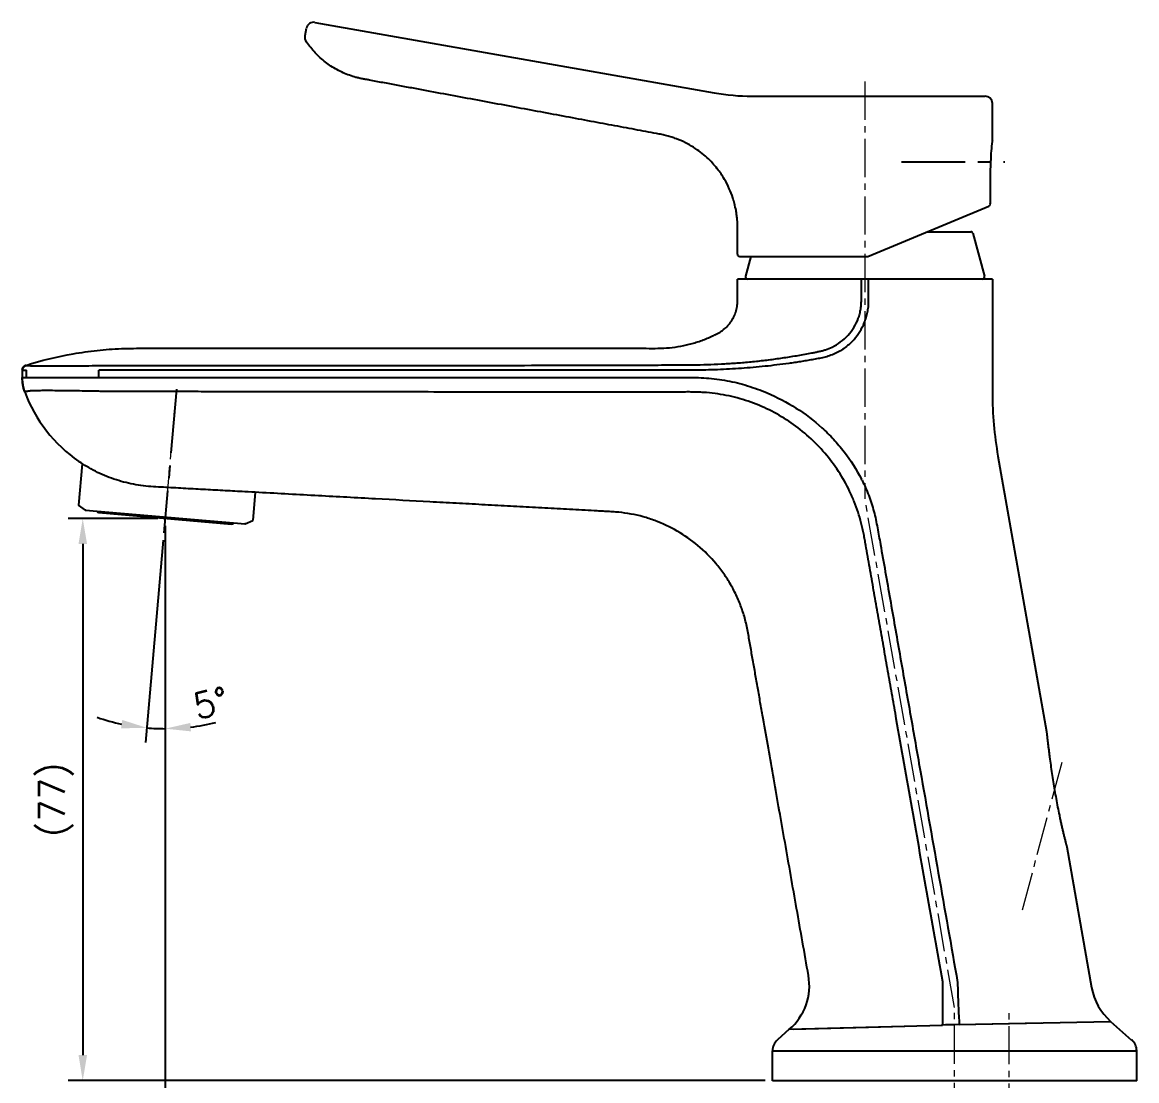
# Model space of a CAD drawing. Extents: x -13865 to -13271, y -11108 to -10688.
# Drawn here: x -13606 to -13453, y -10929.8 to -10784.5 of the extents above; entities that cross this region are included whole.
import ezdxf

# ---------------------------------------------------------------- set-up
doc = ezdxf.new("R2010")
doc.units = 0
doc.header["$LTSCALE"] = 7
doc.linetypes.add('CENTER', pattern=[2, 1.25, -0.25, 0.25, -0.25])
doc.linetypes.add('CENTER2', pattern=[1.125, 0.75, -0.125, 0.125, -0.125])
doc.layers.get('Defpoints').update_dxf_attribs({"linetype": 'CONTINUOUS'})
for name, color, linetype in [('CL', 1, 'CENTER'), ('D', 2, 'CONTINUOUS'), ('DWG', 7, 'CONTINUOUS'), ('FL0712_BODY_R2SHAPE', 7, 'CONTINUOUS'), ('FL0712_R4_DXF_CONTINUOUS_LINE', 7, 'CONTINUOUS')]:
    doc.layers.add(name, color=color, linetype=linetype)
doc.layers.add('중심선', color=1, linetype='CENTER2', lineweight=9)
doc.styles.add('DD', font='romans', dxfattribs={"bigfont": 'GHS.shx'})
doc.dimstyles.new('CWC', dxfattribs={"dimscale": 0, "dimtxt": 3.5, "dimasz": 3.5, "dimexe": 2, "dimexo": 1, "dimgap": 1, "dimtad": 1, "dimdec": 4, "dimdsep": 46, "dimtxsty": 'DD', "dimcen": 3, "dimclrd": 2, "dimclre": 2, "dimclrt": 2, "dimadec": 3, "dimazin": 2, "dimtfac": 1, "dimtdec": 4, "dimtmove": 0, "dimatfit": 3, "dimfxl": 1, "dimtvp": 1, "dimtolj": 1, "dimtzin": 0, "dimlwd": -1, "dimlwe": -1, "dimarcsym": 0})

# ---------------------------------------------------------------- blocks, each defined once
blk = doc.blocks.new('*D1')
at = {"layer": 'Defpoints', "color": 0, "transparency": 16777216}
for p in [(-14223.65, -11943.7), (-14225.21, -11959.2), (-14225.21, -11961.43), (-14225.38, -11963.42), (-14226.88, -11990.23)]:
    blk.add_point(p, dxfattribs=at)
at = {"layer": 'DWG', "color": 2, "transparency": 16777216}
for p, q in [((-14225.21, -11962.43), (-14225.21, -11992.28)), ((-14225.47, -11964.42), (-14227.9, -11992.17))]:
    blk.add_line(p, q, dxfattribs=at)
for start, end in [(251.0907, 258.0453), (265, 270), (276.9547, 283.9093)]:
    blk.add_arc((-14225.21, -11961.43), 28.85, start, end, dxfattribs=at)
for points in [[(-14231.1, -11989.08), (-14231.27, -11990.23), (-14227.72, -11990.17)], [(-14221.68, -11990.65), (-14221.75, -11989.49), (-14225.21, -11990.28)]]:
    blk.add_solid(points, dxfattribs=at)
at = {"layer": 'DWG', "color": 2, "transparency": 16777216, "insert": (-14218.93, -11986.77), "char_height": 3.5, "attachment_point": 5, "rotation": 13.9093, "style": 'DD'}
blk.add_mtext('\\A1;5°', dxfattribs=at)
blk = doc.blocks.new('*D4')
at = {"layer": 'Defpoints', "color": 0, "transparency": 16777216}
for p in [(-14225.21, -11961.43), (-14236.53, -12038.58), (-14141.83, -12038.58)]:
    blk.add_point(p, dxfattribs=at)
at = {"layer": 'DWG', "color": 2, "transparency": 16777216}
for p, q in [((-14226.21, -11961.43), (-14238.53, -11961.43)), ((-14236.53, -11964.93), (-14236.53, -12035.08)), ((-14142.83, -12038.58), (-14238.53, -12038.58))]:
    blk.add_line(p, q, dxfattribs=at)
for points in [[(-14237.11, -11964.93), (-14235.94, -11964.93), (-14236.53, -11961.43)], [(-14237.11, -12035.08), (-14235.94, -12035.08), (-14236.53, -12038.58)]]:
    blk.add_solid(points, dxfattribs=at)
at = {"layer": 'DWG', "color": 2, "transparency": 16777216, "insert": (-14240.19, -12000.01), "char_height": 3.5, "attachment_point": 5, "rotation": 90, "style": 'DD'}
blk.add_mtext('\\A1;(77)', dxfattribs=at)
blk = doc.blocks.new('*D5')
at = {"layer": 'Defpoints', "color": 0, "transparency": 16777216}
for p in [(-14225.21, -11961.43), (-14116.83, -12059.89), (-14116.83, -12068.06)]:
    blk.add_point(p, dxfattribs=at)
at = {"layer": 'DWG', "color": 2, "transparency": 16777216}
for p, q in [((-14225.21, -11962.43), (-14225.21, -12070.06)), ((-14116.83, -12060.89), (-14116.83, -12070.06)), ((-14221.71, -12068.06), (-14120.33, -12068.06))]:
    blk.add_line(p, q, dxfattribs=at)
for points in [[(-14221.71, -12067.48), (-14221.71, -12068.64), (-14225.21, -12068.06)], [(-14120.33, -12067.48), (-14120.33, -12068.64), (-14116.83, -12068.06)]]:
    blk.add_solid(points, dxfattribs=at)
at = {"layer": 'DWG', "color": 2, "transparency": 16777216, "insert": (-14171.02, -12064.39), "char_height": 3.5, "attachment_point": 5, "style": 'DD'}
blk.add_mtext('\\A1;(108)', dxfattribs=at)

msp = doc.modelspace()

# ---------------------------------------------------------------- linework, layer by layer
at = {"layer": 'CL'}
for p, q in [((-13485.27231, -10803.66576), (-13471.06662, -10803.66576)), ((-13584.79195, -10834.87995), (-13586.51763, -10854.60461))]:
    msp.add_line(p, q, dxfattribs=at)
at = {"layer": 'D'}
for p in [(-13597.28403, -10851.45427), (-13575.36774, -10853.37169)]:
    msp.add_point(p, dxfattribs=at)
at = {"layer": 'Defpoints', "color": 0, "linetype": 'ByBlock'}
for p in [(-13575.36774, -10853.37169), (-13575.36774, -10853.37169), (-13575.36774, -10853.37169), (-13575.36774, -10853.37169), (-13575.36774, -10853.37169), (-13574.32123, -10852.88369), (-13574.32123, -10852.88369)]:
    msp.add_point(p, dxfattribs=at)
at = {"layer": 'DWG', "color": 7, "linetype": 'Continuous'}
for p, q in [((-13565.78726, -10784.5463), (-13510.98175, -10794.20999)), ((-13567.1197, -10786.34224), (-13566.94595, -10785.35726)), ((-13505.77231, -10794.66576), (-13473.77231, -10794.66576)), ((-13472.77231, -10800.66576), (-13472.77231, -10795.66576)), ((-13489.87448, -10816.66576), (-13473.24802, -10809.77885)), ((-13507.47445, -10816.66576), (-13489.87448, -10816.66576))]:
    msp.add_line(p, q, dxfattribs=at)
at = {"layer": 'DWG'}
for p, q in [((-13481.66616, -10813.26576), (-13475.75222, -10813.26576)), ((-13475.46254, -10813.48777), (-13473.87417, -10819.38777)), ((-13505.93764, -10816.66576), (-13506.67044, -10819.38777)), ((-13472.7722, -10819.76576), (-13507.77242, -10819.76576)), ((-13597.73195, -10845.10028), (-13598.2299, -10850.79196)), ((-13573.98375, -10849.02628), (-13574.32123, -10852.88369)), ((-13597.28403, -10851.45427), (-13598.2299, -10850.79196)), ((-13597.28403, -10851.45427), (-13575.36774, -10853.37169)), ((-13595.4585, -10851.81474), (-13577.22814, -10853.40969)), ((-13575.36774, -10853.37169), (-13574.32123, -10852.88369)), ((-13452.96626, -10929.76576), (-13502.96626, -10929.76576))]:
    msp.add_line(p, q, dxfattribs=at)
at = {"layer": 'DWG', "color": 7, "linetype": 'Continuous'}
for centre, radius, start, end in [((-13565.96176, -10785.53144), 1.00047, 80.0995868, 169.8718432), ((-13505.77231, -10764.66576), 30, 260, 270), ((-13473.77231, -10795.66576), 1, 0, 90), ((-13473.36283, -10809.50169), 0.3, 292.5, 359.4742058), ((-13507.47445, -10816.36576), 0.3, 179.7968332, 270.0000005)]:
    msp.add_arc(centre, radius, start, end, dxfattribs=at)
at = {"layer": 'DWG'}
for centre, radius, start, end in [((-13475.75222, -10813.56576), 0.3, 15.0676055, 90), ((-13506.38075, -10819.46576), 0.3, 164.9323945, 270), ((-13474.16386, -10819.46576), 0.3, 270, 15.0676055), ((-13595.43671, -10851.56569), 0.25, 186.536959, 265), ((-13577.20635, -10853.16064), 0.25, 265, 343.463041)]:
    msp.add_arc(centre, radius, start, end, dxfattribs=at)
at = {"layer": 'DWG', "color": 7, "linetype": 'Continuous'}
for points, knots in [([(-13566.93965, -10787.25681), (-13567.02851, -10787.12618), (-13567.14933, -10786.82233), (-13567.1472, -10786.49829), (-13567.11964, -10786.34212)], [0, 0, 0, 0, 0.499068681, 1, 1, 1, 1]), ([(-13538.80159, -10796.09213), (-13540.03995, -10795.86196), (-13542.51661, -10795.40131), (-13546.23155, -10794.71007), (-13549.32739, -10794.13436), (-13551.80419, -10793.67443), (-13553.35225, -10793.3873), (-13554.59076, -10793.15789), (-13555.51964, -10792.98579), (-13556.44841, -10792.81319), (-13557.37711, -10792.64025), (-13558.15068, -10792.49416), (-13558.77024, -10792.38098), (-13559.23502, -10792.29682), (-13559.69759, -10792.201), (-13560.30852, -10792.048), (-13561.0603, -10791.81207), (-13561.93717, -10791.45846), (-13563.0649, -10790.89689), (-13564.38741, -10790.03195), (-13565.78986, -10788.75797), (-13566.58129, -10787.77184), (-13566.93524, -10787.25168)], [0, 0, 0, 0, 0.125027185, 0.250054213, 0.375081108, 0.437594764, 0.500108748, 0.531365892, 0.562622992, 0.593879831, 0.6251362, 0.656392515, 0.672022732, 0.687652347, 0.703276844, 0.718902568, 0.750152521, 0.781402718, 0.812652112, 0.875100915, 0.937547946, 1, 1, 1, 1]), ([(-13507.77445, -10816.36469), (-13507.77246, -10815.80486), (-13507.77223, -10814.95633), (-13507.77238, -10813.8293), (-13507.77223, -10813.00561), (-13507.77143, -10812.23938), (-13507.81506, -10811.54508), (-13507.88472, -10810.92318), (-13507.99721, -10810.21587), (-13508.16373, -10809.45671), (-13508.45712, -10808.453), (-13508.89045, -10807.32851), (-13509.58888, -10805.97394), (-13510.58087, -10804.51987), (-13511.71087, -10803.29732), (-13512.83835, -10802.34567), (-13513.82984, -10801.65151), (-13514.93846, -10801.0242), (-13515.94508, -10800.58064), (-13516.80169, -10800.28033), (-13517.47537, -10800.08391), (-13518.17199, -10799.92307), (-13519.13444, -10799.74881), (-13520.36544, -10799.51845), (-13521.87659, -10799.23823), (-13523.42987, -10798.9492), (-13525.02244, -10798.65314), (-13526.65116, -10798.35038), (-13528.8862, -10797.93499), (-13531.74724, -10797.40325), (-13535.24678, -10796.75283), (-13537.60882, -10796.31382), (-13538.80159, -10796.09213)], [0, 0, 0, 0, 0.039539128, 0.059929648, 0.079596547, 0.097718343, 0.114029941, 0.128698314, 0.141900928, 0.164598794, 0.183533369, 0.215716932, 0.249540862, 0.29095762, 0.33966752, 0.366571082, 0.395049882, 0.425019922, 0.456396537, 0.472591236, 0.489105118, 0.505930974, 0.523058903, 0.558177796, 0.594384445, 0.631604705, 0.669764353, 0.708789485, 0.748606376, 0.830320354, 0.914315325, 1, 1, 1, 1]), ([(-13472.77231, -10800.66576), (-13472.78356, -10800.73698), (-13472.92688, -10801.67731), (-13473.00263, -10802.62976), (-13473.00999, -10803.50875)], [0, 0, 0, 0, 0.075828671, 1, 1, 1, 1]), ([(-13473.06284, -10809.50444), (-13473.06092, -10809.29501), (-13473.059, -10809.08558), (-13473.05708, -10808.87615), (-13473.05708, -10808.87615), (-13473.05708, -10808.87614), (-13473.05708, -10808.87614), (-13473.04066, -10807.08702), (-13473.02496, -10805.29789), (-13473.00999, -10803.50875)], [-0.117059407, -0.117059407, -0.117059407, -0.117059407, -0.000002241, -0.000002241, -0.000002241, 0, 0, 0, 1, 1, 1, 1])]:
    msp.add_open_spline(points, degree=3, knots=knots, dxfattribs=at)
at = {"layer": 'FL0712_BODY_R2SHAPE', "color": 7, "linetype": 'Continuous'}
for p, q in [((-13605.9664, -10832.26746), (-13605.39202, -10832.26588)), ((-13605.9664, -10832.26746), (-13605.9664, -10833.26575)), ((-13605.49063, -10831.61212), (-13605.49072, -10831.61215)), ((-13605.38921, -10833.26575), (-13605.39202, -10832.26588)), ((-13595.47122, -10833.26579), (-13595.47362, -10832.26523)), ((-13605.9664, -10833.26575), (-13600.90461, -10833.26181)), ((-13605.38642, -10833.26562), (-13595.47122, -10833.26579)), ((-13600.90461, -10833.26181), (-13599.6269, -10833.26245)), ((-13605.63719, -10835.23), (-13605.63724, -10835.22987)), ((-13500.66102, -10922.71685), (-13479.61005, -10922.13088)), ((-13500.09108, -10922.69827), (-13489.8021, -10922.40414)), ((-13489.8021, -10922.40414), (-13483.15486, -10922.22633)), ((-13477.31898, -10922.07436), (-13477.96271, -10922.08942)), ((-13477.31899, -10922.07491), (-13456.56655, -10921.63702)), ((-13477.31899, -10922.07491), (-13466.04515, -10921.83295)), ((-13502.9664, -10925.67303), (-13452.9664, -10925.67205))]:
    msp.add_line(p, q, dxfattribs=at)
for points in [[(-13605.4906, -10831.61305), (-13605.55102, -10831.63558), (-13605.62217, -10831.67128), (-13605.69023, -10831.71616), (-13605.75365, -10831.76975), (-13605.81082, -10831.83129), (-13605.86054, -10831.90032), (-13605.90174, -10831.97605), (-13605.93357, -10832.05744), (-13605.95517, -10832.14338), (-13605.96558, -10832.23249), (-13605.96641, -10832.26718)], [(-13605.9661, -10833.26581), (-13605.96105, -10833.52592), (-13605.93198, -10833.93227), (-13605.87794, -10834.32107), (-13605.8003, -10834.69082), (-13605.70096, -10835.03986), (-13605.6354, -10835.22906)]]:
    msp.add_lwpolyline(points, dxfattribs=at)
for centre, radius, start, end in [((-13497.88273, -10822.69406), 8.12465, 318.6942255, 337.779191), ((-13511.59487, -10857.83146), 23.38645, 26.5849955, 26.9579863), ((-13465.70754, -11426.10934), 504.16897, 91.3928643, 91.5801277)]:
    msp.add_arc(centre, radius, start, end, dxfattribs=at)
for points, knots in [([(-13494.77909, -10829.09533), (-13494.37017, -10828.89904), (-13493.58754, -10828.42771), (-13492.56867, -10827.5136), (-13491.74657, -10826.41807), (-13491.254, -10825.38773), (-13490.98349, -10824.51998), (-13490.84454, -10823.85194), (-13490.78343, -10823.28657), (-13490.76746, -10822.83249), (-13490.76984, -10822.49173), (-13490.77158, -10822.15098), (-13490.77132, -10821.69664), (-13490.77213, -10821.12873), (-13490.77288, -10820.44723), (-13490.77274, -10819.9929), (-13490.77232, -10819.76574)], [0, 0, 0, 0, 0.124905522, 0.249835251, 0.374716297, 0.499636869, 0.562171286, 0.624699524, 0.68722858, 0.718499606, 0.749777462, 0.781057983, 0.812335253, 0.874889841, 0.937444984, 1, 1, 1, 1]), ([(-13490.36147, -10825.76661), (-13490.26569, -10825.53225), (-13490.0965, -10825.05412), (-13489.94294, -10824.43902), (-13489.85703, -10823.93982), (-13489.80834, -10823.56298), (-13489.77975, -10823.18401), (-13489.77148, -10822.80419), (-13489.77041, -10822.42437), (-13489.77201, -10821.91795), (-13489.77157, -10821.28494), (-13489.77224, -10820.52532), (-13489.77251, -10820.01891), (-13489.77261, -10819.7657)], [0, 0, 0, 0, 0.124988359, 0.249955247, 0.312464623, 0.374982501, 0.437475584, 0.499982463, 0.562491046, 0.624990205, 0.74999433, 0.874997223, 1, 1, 1, 1]), ([(-13605.4906, -10831.61305), (-13605.48826, -10831.61226), (-13605.4784, -10831.61517), (-13605.45744, -10831.61473), (-13605.42229, -10831.61832), (-13605.3738, -10831.62087), (-13605.31178, -10831.62448), (-13605.20289, -10831.62985), (-13605.07757, -10831.63552), (-13604.92624, -10831.6435), (-13604.75426, -10831.64988), (-13604.5046, -10831.65389), (-13604.16227, -10831.65786), (-13603.73182, -10831.66059), (-13602.99494, -10831.663), (-13601.89129, -10831.66356), (-13600.38083, -10831.6621), (-13598.66894, -10831.65745), (-13596.82603, -10831.65043), (-13594.91835, -10831.63926), (-13592.98989, -10831.63885), (-13590.41635, -10831.63875), (-13587.19936, -10831.63801), (-13583.33885, -10831.63705), (-13579.47834, -10831.63612), (-13575.61791, -10831.63512), (-13570.47074, -10831.63357), (-13564.03678, -10831.63094), (-13556.316, -10831.62604), (-13548.59517, -10831.61894), (-13540.87434, -10831.60914), (-13534.4403, -10831.59853), (-13529.29307, -10831.58826), (-13525.43265, -10831.57901), (-13522.21564, -10831.5696), (-13519.64204, -10831.56069), (-13517.71185, -10831.55345), (-13515.78166, -10831.54475), (-13513.85148, -10831.53621), (-13511.92153, -10831.49889), (-13509.9929, -10831.41787), (-13508.06629, -10831.29855), (-13506.14257, -10831.13952), (-13504.223, -10830.93687), (-13502.30882, -10830.68886), (-13500.71844, -10830.44855), (-13499.44914, -10830.23802), (-13498.49883, -10830.07048), (-13497.70847, -10829.92251), (-13497.07729, -10829.79913), (-13496.6048, -10829.70329), (-13496.13489, -10829.59521), (-13495.51749, -10829.41555), (-13495.0688, -10829.2344), (-13494.77909, -10829.09533)], [0, 0, 0, 0, 0.000066721, 0.000259325, 0.000576063, 0.001015205, 0.00157512, 0.002255095, 0.003963678, 0.004967212, 0.006353204, 0.008617225, 0.01171901, 0.015611371, 0.020257614, 0.031645936, 0.045456156, 0.061103527, 0.077939227, 0.095292604, 0.112691754, 0.130088634, 0.164886373, 0.199685901, 0.234484577, 0.269282467, 0.304079899, 0.373674656, 0.443270042, 0.51286576, 0.582461582, 0.652057523, 0.686855535, 0.72165353, 0.75645147, 0.77385041, 0.791249326, 0.808648252, 0.82604729, 0.843445513, 0.860844158, 0.878243217, 0.89564162, 0.913038855, 0.930435994, 0.947833005, 0.9565311, 0.965229186, 0.973927115, 0.978274882, 0.982620383, 0.986964544, 0.99130956, 1, 1, 1, 1]), ([(-13491.7735, -10828.04904), (-13491.95336, -10828.25331), (-13492.33451, -10828.64362), (-13492.96537, -10829.1643), (-13493.64606, -10829.61789), (-13494.36914, -10830.0004), (-13495.12712, -10830.30763), (-13495.91222, -10830.53851), (-13496.71625, -10830.68546), (-13497.51937, -10830.83418), (-13498.32458, -10830.97252), (-13499.13098, -10831.10343), (-13499.93856, -10831.22697), (-13501.55571, -10831.45986), (-13503.98909, -10831.75603), (-13507.24499, -10832.03998), (-13509.9647, -10832.18723), (-13512.14244, -10832.24783), (-13513.77629, -10832.26412), (-13515.41021, -10832.26575), (-13517.58879, -10832.26422), (-13520.312, -10832.26733), (-13523.57984, -10832.2678), (-13526.84768, -10832.26742), (-13531.2048, -10832.2668), (-13536.65121, -10832.26614), (-13543.18689, -10832.26613), (-13549.72258, -10832.2663), (-13556.25827, -10832.26628), (-13562.79395, -10832.2661), (-13571.50821, -10832.2659), (-13582.40103, -10832.26535), (-13591.1153, -10832.26637), (-13595.47243, -10832.26508)], [0, 0, 0, 0, 0.007808227, 0.015616901, 0.023426095, 0.031235416, 0.039044498, 0.046853698, 0.054665264, 0.062477882, 0.070290517, 0.078103275, 0.085915939, 0.093728476, 0.124977084, 0.156227031, 0.187477279, 0.203101918, 0.2187265, 0.234352198, 0.249978115, 0.281228899, 0.312479694, 0.343730631, 0.374981526, 0.437483289, 0.499985083, 0.562486895, 0.624988711, 0.687490531, 0.74999236, 0.874996058, 1, 1, 1, 1]), ([(-13595.47242, -10833.26503), (-13591.6369, -10833.26681), (-13583.96588, -10833.26838), (-13572.45934, -10833.26734), (-13562.87057, -10833.26661), (-13555.19954, -10833.26661), (-13549.44628, -10833.26632), (-13543.69301, -10833.2655), (-13537.93974, -10833.26361), (-13533.14535, -10833.26169), (-13529.30984, -10833.26074), (-13526.43323, -10833.26048), (-13523.55667, -10833.26089), (-13520.68016, -10833.26273), (-13518.28305, -10833.26462), (-13516.36516, -10833.26622), (-13514.92653, -10833.26648), (-13513.48818, -10833.27306), (-13512.05053, -10833.32902), (-13510.61907, -10833.47483), (-13509.19808, -10833.69997), (-13507.79209, -10834.00527), (-13505.94398, -10834.51723), (-13504.59099, -10835.01407), (-13503.70947, -10835.39051)], [0, 0, 0, 0, 0.125003819, 0.250007618, 0.375011374, 0.43751325, 0.500015129, 0.562517014, 0.62501891, 0.687520803, 0.71877174, 0.75002264, 0.781273052, 0.812522251, 0.843771245, 0.859397735, 0.875028435, 0.890657942, 0.906274965, 0.921897249, 0.93752239, 0.953141843, 0.968760344, 1, 1, 1, 1]), ([(-13479.60484, -10916.19289), (-13479.96595, -10914.14557), (-13480.68822, -10910.05095), (-13481.77166, -10903.90902), (-13482.85507, -10897.76708), (-13483.93838, -10891.62512), (-13485.0215, -10885.48313), (-13485.92387, -10880.36476), (-13486.64561, -10876.27005), (-13487.18684, -10873.19901), (-13487.72802, -10870.12796), (-13488.26914, -10867.05691), (-13488.71998, -10864.49768), (-13489.08045, -10862.45027), (-13489.35098, -10860.91475), (-13489.622, -10859.3793), (-13489.89399, -10857.84404), (-13490.11734, -10856.56405), (-13490.29557, -10855.53996), (-13490.43435, -10854.77282), (-13490.58999, -10854.00889), (-13490.83303, -10852.99824), (-13491.20035, -10851.75094), (-13491.73751, -10850.28601), (-13492.57698, -10848.38363), (-13493.85334, -10846.11276), (-13495.73018, -10843.61435), (-13497.9158, -10841.38077), (-13500.36859, -10839.44417), (-13503.04925, -10837.83701), (-13505.91767, -10836.59577), (-13508.42384, -10835.88287), (-13510.47009, -10835.51137), (-13511.76201, -10835.36294), (-13512.79932, -10835.29333), (-13513.57865, -10835.2663), (-13514.35838, -10835.26038), (-13515.39804, -10835.26294), (-13516.69761, -10835.26676), (-13518.25708, -10835.26552), (-13519.81654, -10835.26285), (-13521.89583, -10835.26188), (-13524.49493, -10835.26207), (-13527.61385, -10835.26191), (-13530.73276, -10835.26219), (-13533.85168, -10835.26274), (-13538.01022, -10835.26354), (-13543.20839, -10835.26405), (-13549.44618, -10835.26241), (-13555.68394, -10835.25853), (-13561.92167, -10835.25222), (-13568.15937, -10835.24334), (-13573.35743, -10835.23377), (-13577.51586, -10835.22523), (-13580.63469, -10835.2185), (-13583.75351, -10835.21144), (-13586.87233, -10835.20334), (-13589.47132, -10835.19527), (-13591.55051, -10835.18767), (-13592.84999, -10835.18247), (-13593.88958, -10835.17783), (-13594.66923, -10835.17711), (-13595.44806, -10835.16927), (-13596.47666, -10835.14895), (-13597.73342, -10835.12804), (-13599.18534, -10835.1077), (-13600.53618, -10835.08951), (-13601.75179, -10835.07752), (-13602.80216, -10835.07453), (-13603.66244, -10835.08039), (-13604.25162, -10835.09216), (-13604.61396, -10835.10813), (-13604.83894, -10835.12232), (-13605.04367, -10835.15046), (-13605.21397, -10835.16818), (-13605.32735, -10835.18102), (-13605.39941, -10835.18996), (-13605.46283, -10835.19859), (-13605.51763, -10835.20685), (-13605.55779, -10835.21372), (-13605.58511, -10835.2187), (-13605.60185, -10835.22207), (-13605.61492, -10835.22439), (-13605.6262, -10835.22761), (-13605.63042, -10835.22701), (-13605.63561, -10835.2298), (-13605.6354, -10835.22906)], [0, 0, 0, 0, 0.033322648, 0.06664536, 0.099968109, 0.133290868, 0.16661361, 0.199936308, 0.216597632, 0.233258937, 0.24992022, 0.266581478, 0.283242704, 0.291573303, 0.299903903, 0.308234521, 0.316565125, 0.324895634, 0.329061237, 0.333226861, 0.337391323, 0.341555768, 0.349885367, 0.358216713, 0.366547885, 0.383197019, 0.399842288, 0.416493601, 0.433148526, 0.449800036, 0.466450119, 0.483104209, 0.491435582, 0.499766405, 0.503932151, 0.508097593, 0.512263553, 0.516430052, 0.524762161, 0.533094266, 0.541426474, 0.549758622, 0.566422849, 0.583087095, 0.599751333, 0.616415546, 0.633079735, 0.66640804, 0.699736248, 0.733064331, 0.766392262, 0.799720013, 0.833047601, 0.849711374, 0.866375157, 0.883038947, 0.899702692, 0.916366339, 0.924698111, 0.933029842, 0.937195727, 0.94136169, 0.945526705, 0.949679868, 0.957852086, 0.965673892, 0.972954851, 0.9795065, 0.985159543, 0.989790852, 0.993296239, 0.994604027, 0.995604682, 0.996907958, 0.997914625, 0.998349244, 0.99873691, 0.999078535, 0.999375044, 0.999625364, 0.999730798, 0.999821493, 0.99989604, 0.999952235, 0.999987686, 1, 1, 1, 1]), ([(-13503.70956, -10835.39071), (-13502.33764, -10835.97657), (-13499.68224, -10837.36662), (-13496.69176, -10839.62527), (-13494.56499, -10841.72241), (-13492.63312, -10843.99865), (-13491.42448, -10845.90106), (-13490.74878, -10847.22968)], [0, 0, 0, 0, 0.250070141, 0.49997871, 0.625064465, 0.750130608, 1, 1, 1, 1]), ([(-13490.68078, -10847.36531), (-13490.33775, -10848.05078), (-13489.71904, -10849.45669), (-13489.12844, -10851.28391), (-13488.77586, -10852.77701), (-13488.56062, -10853.90734), (-13488.35798, -10855.03984), (-13488.22185, -10855.7947), (-13488.15416, -10856.17219)], [0, 0, 0, 0, 0.249910957, 0.49985983, 0.624884006, 0.749914892, 0.874961788, 1, 1, 1, 1]), ([(-13488.15359, -10856.17208), (-13487.70479, -10858.6751), (-13486.82189, -10863.68379), (-13485.50712, -10871.19848), (-13484.18181, -10878.71132), (-13482.41425, -10888.72832), (-13480.2067, -10901.24988), (-13478.44174, -10911.26732), (-13477.55894, -10916.27598)], [0, 0, 0, 0, 0.124999759, 0.250000953, 0.375001168, 0.500001083, 0.750000798, 1, 1, 1, 1]), ([(-13479.60996, -10922.13212), (-13479.59581, -10921.72611), (-13479.57585, -10920.83342), (-13479.56251, -10918.85349), (-13479.58141, -10917.27973), (-13479.6048, -10916.19289)], [0, 0, 0, 0, 0.205185992, 0.450944691, 1, 1, 1, 1]), ([(-13477.55966, -10916.27611), (-13477.53909, -10917.3377), (-13477.49497, -10918.87392), (-13477.40353, -10920.80639), (-13477.34882, -10921.67755), (-13477.31904, -10922.07435)], [0, 0, 0, 0, 0.548842339, 0.794315183, 1, 1, 1, 1])]:
    msp.add_open_spline(points, degree=3, knots=knots, dxfattribs=at)
at = {"layer": 'FL0712_R4_DXF_CONTINUOUS_LINE', "color": 7, "linetype": 'Continuous'}
for p, q in [((-13472.7722, -10819.76576), (-13472.77242, -10835.39132)), ((-13605.96626, -10832.26746), (-13605.96626, -10833.26575)), ((-13472.0128, -10844.07373), (-13465.35316, -10881.84247)), ((-13462.55913, -10897.68819), (-13459.15474, -10916.99541)), ((-13456.56644, -10921.63699), (-13453.66391, -10924.18705)), ((-13500.66085, -10922.71683), (-13502.29976, -10924.14873)), ((-13502.96626, -10929.76576), (-13502.96626, -10925.67303)), ((-13452.96626, -10929.76576), (-13452.96626, -10925.67205))]:
    msp.add_line(p, q, dxfattribs=at)
for centre, radius, start, end in [((-13586.87979, -10828.29715), 19.99742, 200.2862578, 235.5027108), ((-13422.67746, -10835.38302), 50.09495, 180.0095012, 189.9904988), ((-13505.81971, -10916.72213), 7.90887, 310.7142737, 10.1656233), ((-13451.27623, -10915.60653), 8, 190.0011435, 228.7378625), ((-13500.96559, -10925.66448), 1.99946, 131.3596397, 180.2021973), ((-13454.96734, -10925.67842), 2.00074, 0.2336783, 48.8463292)]:
    msp.add_arc(centre, radius, start, end, dxfattribs=at)
for points, knots in [([(-13605.49013, -10831.612), (-13603.3668, -10830.93805), (-13600.10844, -10830.13955), (-13596.24644, -10829.59431), (-13594.02848, -10829.3884), (-13592.36123, -10829.2968), (-13590.69274, -10829.26676), (-13588.46975, -10829.26384), (-13585.69364, -10829.26669), (-13582.36604, -10829.26619), (-13579.04389, -10829.26557), (-13575.72798, -10829.26528), (-13571.32168, -10829.26531), (-13565.8355, -10829.26572), (-13559.28063, -10829.26582), (-13552.76564, -10829.26575), (-13546.29003, -10829.26567), (-13540.91707, -10829.26533), (-13536.63531, -10829.26474), (-13533.4348, -10829.26451), (-13530.2406, -10829.26478), (-13527.58244, -10829.26581), (-13525.4586, -10829.26687), (-13523.8676, -10829.26744), (-13522.27773, -10829.26615), (-13520.68858, -10829.2617), (-13519.10104, -10829.27926), (-13517.5135, -10829.24317), (-13515.93636, -10829.05625), (-13514.64169, -10828.78442), (-13513.62341, -10828.50075), (-13512.86994, -10828.25486), (-13512.12824, -10827.97607), (-13511.39946, -10827.66489), (-13510.68614, -10827.32179), (-13509.98727, -10826.94661), (-13509.36301, -10826.45362), (-13508.82591, -10825.86883), (-13508.38581, -10825.20782), (-13508.0555, -10824.48588), (-13507.8466, -10823.72024), (-13507.75605, -10822.93136), (-13507.77453, -10822.27163), (-13507.77202, -10821.7441), (-13507.77262, -10821.21653), (-13507.77235, -10820.55709), (-13507.77242, -10820.02953), (-13507.77242, -10819.76576)], [0, 0, 0, 0, 0.064234001, 0.096351694, 0.112405556, 0.128448571, 0.144484978, 0.160516212, 0.192546224, 0.224531206, 0.256463966, 0.288336913, 0.320141879, 0.383514804, 0.446525105, 0.509144722, 0.571367475, 0.633242454, 0.664068248, 0.694827553, 0.725525861, 0.756169553, 0.771472795, 0.786764403, 0.802044347, 0.81731544, 0.832583864, 0.847826707, 0.863064629, 0.878304438, 0.885921244, 0.893535606, 0.901149588, 0.908761923, 0.916373586, 0.923978393, 0.931577299, 0.939184937, 0.946785644, 0.954381034, 0.961976087, 0.969576266, 0.977182632, 0.980985579, 0.984788574, 0.992394363, 1, 1, 1, 1]), ([(-13605.96626, -10832.26746), (-13605.96647, -10832.12521), (-13605.87373, -10831.83473), (-13605.62591, -10831.65615), (-13605.49074, -10831.61314)], [0, 0, 0, 0, 0.499341667, 1, 1, 1, 1]), ([(-13605.63701, -10835.22981), (-13605.75092, -10834.91611), (-13605.91708, -10834.2664), (-13605.96593, -10833.59935), (-13605.96626, -10833.26575)], [0, 0, 0, 0, 0.49995592, 1, 1, 1, 1]), ([(-13573.49894, -10849.05271), (-13574.14119, -10849.01769), (-13575.6757, -10848.93416), (-13578.10973, -10848.80252), (-13580.80736, -10848.6582), (-13583.06754, -10848.53443), (-13584.8843, -10848.43053), (-13586.25313, -10848.35467), (-13587.62611, -10848.29455), (-13589.46026, -10848.16818), (-13591.73618, -10847.76378), (-13594.37923, -10846.90845), (-13596.53213, -10845.86325), (-13597.77142, -10845.08332), (-13598.21381, -10844.77941)], [0.7656814805, 0.7656814805, 0.7656814805, 0.7656814805, 0.7776662753, 0.7943162505, 0.8111008824, 0.8280030288, 0.8364930042, 0.845007923, 0.8535468828, 0.862100923, 0.8792524541, 0.896459734, 0.9137067517, 0.9236994339, 0.9236994339, 0.9236994339, 0.9236994339]), ([(-13498.03531, -10915.32442), (-13498.57613, -10912.25733), (-13499.64855, -10906.17525), (-13500.98051, -10898.62175), (-13502.02551, -10892.69668), (-13502.78554, -10888.3871), (-13503.52492, -10884.19285), (-13504.12706, -10880.77478), (-13504.59793, -10878.1036), (-13504.94345, -10876.14519), (-13505.28441, -10874.21478), (-13505.62136, -10872.31088), (-13505.89847, -10870.73989), (-13506.11752, -10869.49492), (-13506.27803, -10868.56947), (-13506.44815, -10867.65175), (-13506.71381, -10866.44714), (-13507.16219, -10864.98282), (-13507.85014, -10863.29558), (-13508.67722, -10861.69236), (-13509.6361, -10860.18457), (-13511.06839, -10858.32063), (-13513.13526, -10856.25969), (-13515.97673, -10854.27319), (-13518.57304, -10853.05474), (-13520.73522, -10852.3614), (-13522.38934, -10851.98371), (-13523.78768, -10851.79013), (-13524.91108, -10851.6968), (-13525.75499, -10851.65138), (-13526.59898, -10851.60945), (-13527.72455, -10851.54965), (-13529.13249, -10851.47098), (-13530.82442, -10851.37828), (-13533.08969, -10851.25427), (-13535.9385, -10851.0993), (-13539.38429, -10850.91217), (-13542.87432, -10850.72236), (-13546.41969, -10850.52937), (-13551.29059, -10850.26399), (-13557.5947, -10849.92042), (-13565.421, -10849.49511), (-13570.75945, -10849.20209), (-13573.48422, -10849.0535)], [0, 0, 0, 0, 0.075790989, 0.150294578, 0.186655335, 0.222206788, 0.256789353, 0.290299004, 0.306668568, 0.322796482, 0.338694142, 0.354373514, 0.369849157, 0.377515361, 0.385135861, 0.392706993, 0.400227673, 0.415145541, 0.429907525, 0.444515847, 0.458987353, 0.473331393, 0.501660536, 0.529621801, 0.557306606, 0.571083982, 0.584823904, 0.598541961, 0.605398376, 0.612252991, 0.619107549, 0.625962976, 0.639682834, 0.653424345, 0.66719881, 0.694892084, 0.722854654, 0.751177668, 0.77994995, 0.809260997, 0.869889976, 0.933592344, 1, 1, 1, 1]), ([(-13465.35316, -10881.84247), (-13465.35391, -10881.84528), (-13465.3515, -10881.85185), (-13465.35109, -10881.86314), (-13465.34815, -10881.88531), (-13465.34436, -10881.92223), (-13465.33812, -10881.97668), (-13465.33073, -10882.04328), (-13465.31856, -10882.1515), (-13465.3012, -10882.30553), (-13465.27819, -10882.50785), (-13465.25283, -10882.72864), (-13465.22562, -10882.96292), (-13465.18677, -10883.29345), (-13465.13538, -10883.72235), (-13465.07031, -10884.25067), (-13465.00158, -10884.79287), (-13464.90489, -10885.53323), (-13464.77648, -10886.47263), (-13464.61083, -10887.61067), (-13464.43271, -10888.75846), (-13464.24192, -10889.91065), (-13464.03826, -10891.06254), (-13463.82176, -10892.2089), (-13463.63042, -10893.15717), (-13463.47134, -10893.90725), (-13463.35017, -10894.46015), (-13463.22738, -10895.00266), (-13463.10405, -10895.53066), (-13462.9819, -10896.03788), (-13462.88136, -10896.44348), (-13462.80392, -10896.74974), (-13462.74993, -10896.96061), (-13462.69985, -10897.15412), (-13462.65503, -10897.32563), (-13462.62165, -10897.45228), (-13462.5989, -10897.5384), (-13462.58538, -10897.58919), (-13462.57455, -10897.63058), (-13462.56733, -10897.65641), (-13462.56307, -10897.67433), (-13462.5609, -10897.67916), (-13462.55968, -10897.69025), (-13462.55913, -10897.68819)], [0, 0, 0, 0, 0.000542297, 0.001208506, 0.002127722, 0.004690928, 0.008132338, 0.012331389, 0.017174005, 0.02841736, 0.041203947, 0.055104229, 0.069813685, 0.08513601, 0.117095596, 0.150276625, 0.184289296, 0.218899213, 0.289353265, 0.360896304, 0.433111057, 0.505707636, 0.578431552, 0.650997103, 0.723008317, 0.758620123, 0.793820917, 0.828439582, 0.862228435, 0.894818322, 0.925620062, 0.940064847, 0.95366026, 0.966165511, 0.977298734, 0.986675434, 0.990574558, 0.993871468, 0.996507625, 0.998429179, 0.999111167, 0.999602632, 1, 1, 1, 1])]:
    msp.add_open_spline(points, degree=3, knots=knots, dxfattribs=at)
at = {"layer": '중심선'}
for p, q in [((-13490.27231, -10792.66576), (-13490.27231, -10849.93557)), ((-13586.31717, -10852.31336), (-13584.79195, -10834.87995)), ((-13477.96626, -10919.72666), (-13490.27231, -10849.93557)), ((-13468.65108, -10906.32114), (-13463.21, -10886.01475)), ((-13477.96626, -10951.06606), (-13477.96626, -10919.72666)), ((-13470.46626, -10974.76577), (-13470.46626, -10919.72666))]:
    msp.add_line(p, q, dxfattribs=at)

# ---------------------------------------------------------------- dimensions: what is measured, and where the dimension line sits
at = {"layer": 'DWG'}
dim = msp.add_angular_dim_2l(base=(-13588.02093, -10881.41579), line1=((-13584.79195, -10834.87995), (-13586.51763, -10854.60461)), line2=((-13586.34332, -10852.61222), (-13586.34332, -10850.38035)), dimstyle='CWC', override={"dimscale": 1}, dxfattribs=at)
dim.commit()
dim.dimension.update_dxf_attribs({"geometry": '*D1', "text_midpoint": (-13579.40761, -10880.61858), "dimtype": 130, "insert": (638.86273, 1108.81904)})
dim = msp.add_linear_dim(base=(-13597.66293, -10929.76576), p1=(-13586.34332, -10852.61222), p2=(-13502.96626, -10929.76576), angle=90, text='(77)', dimstyle='CWC', override={"dimscale": 1}, dxfattribs=at)
dim.commit()
dim.dimension.update_dxf_attribs({"geometry": '*D4', "text_midpoint": (-13601.3296, -10891.18899), "insert": (638.86273, 1108.81904)})
dim = msp.add_linear_dim(base=(-13477.96626, -10959.24023), p1=(-13586.34332, -10852.61222), p2=(-13477.96626, -10951.06606), text='(108)', dimstyle='CWC', override={"dimscale": 1}, dxfattribs=at)
dim.commit()
dim.dimension.update_dxf_attribs({"geometry": '*D5', "text_midpoint": (-13532.15479, -10955.57356), "insert": (638.86273, 1108.81904)})

doc.saveas('drawing.dxf')
